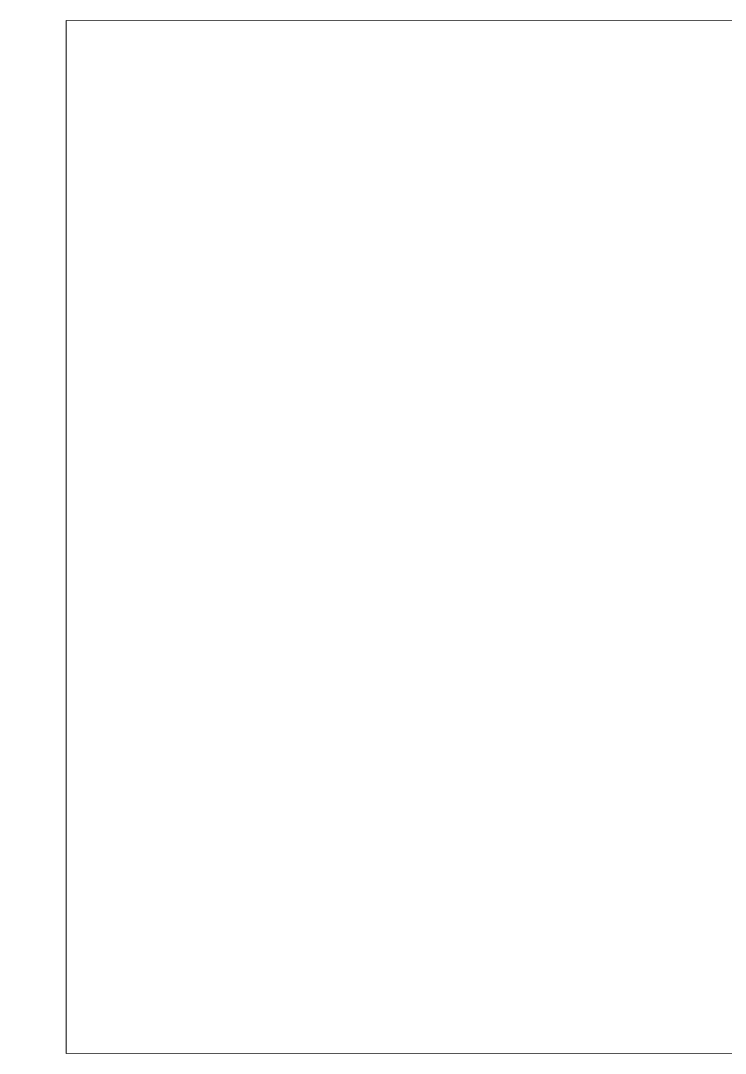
# Model space of a CAD drawing. Header units: millimetres. Extents: x -583753 to 268996, y -33236 to 11427.
# Drawn here: x -19677 to -8526, y -33236 to -16887 of the extents above; entities that cross this region are included whole.
import ezdxf
from ezdxf import colors
from ezdxf.entities.mleader import LeaderData, LeaderLine
from ezdxf.math import Vec2, Vec3

# ---------------------------------------------------------------- set-up
doc = ezdxf.new("R2010")
doc.units = ezdxf.units.MM
doc.set_wipeout_variables(frame=1)
doc.layers.get('Defpoints').update_dxf_attribs({"color": 130})
doc.layers.add('Типовые аннотации', color=7, linetype='Continuous', lineweight=18)
doc.styles.add('ISOCPEUR', font='isocpeur.ttf', dxfattribs={"width": 0.8, "height": 2.5})
doc.styles.add('PDF ISOCPEUR Italic', font='isocpeui.ttf')

# ---------------------------------------------------------------- blocks, each defined once
blk = doc.blocks.new('_Origin')
at = {"color": 0, "linetype": 'ByBlock', "lineweight": -2}
blk.add_line((0, 0), (-1, 0), dxfattribs=at)
blk.add_circle((0, 0), 0.5, dxfattribs=at)

msp = doc.modelspace()

# ---------------------------------------------------------------- linework, layer by layer
at = {"layer": 'Defpoints', "lineweight": 5}
msp.add_lwpolyline([(-18949, -16887), (505, -16887), (505, -33236), (-18949, -33236)], close=True, dxfattribs=at)
at = {"layer": 'Типовые аннотации', "lineweight": 20}
for p, q in [((-9063.8324, -25100.0713), (-17658.5571, -25100.0713)), ((-1063.8324, -25100.0713), (-9063.8324, -25100.0713)), ((-9063.8324, -25100.0713), (-9063.8324, -27400.0713)), ((-9063.8324, -25700.0713), (-17658.5571, -25700.0713)), ((-9063.8324, -26100.0713), (-9063.8324, -26800.0713)), ((-9063.8324, -26800.0713), (-17658.5571, -26800.0713)), ((-9063.8324, -27400.0713), (-17658.5571, -27400.0713)), ((-8965.6356, -28592.9427), (-15854.8363, -28592.9427)), ((-4965.6356, -28592.9427), (-8965.6356, -28592.9427)), ((-8965.6356, -28592.9427), (-8965.6356, -31592.9427)), ((-8965.6356, -29092.9427), (-8965.6356, -29792.9427)), ((-8965.6356, -29192.9427), (-15854.8363, -29192.9427)), ((-8965.6356, -29792.9427), (-15854.8363, -29792.9427)), ((-8965.6356, -30392.9427), (-15854.8363, -30392.9427)), ((-8965.6356, -30992.9427), (-15854.8363, -30992.9427)), ((-8965.6356, -31592.9427), (-15854.8363, -31592.9427))]:
    msp.add_line(p, q, dxfattribs=at)

# ---------------------------------------------------------------- texts
at = {"layer": 'Типовые аннотации', "char_height": 250, "attachment_point": 3, "style": 'ISOCPEUR'}
for s, insert, width in [('помещений', (-13831.0321, -24223.6846), 2060.336875), ('общественных', (-11865.5261, -24223.6846), 2733.754375), ('для', (-11177.6094, -24223.6846), 649.366875), ('Керамогранит', (-9239.6037, -24223.6846), 2749.788125), ('мм', (-17320.6581, -24713.6846), 481.0125), ('-10 ', (-16685.6581, -24713.6846), 769.62), ('поверхностью', (-11342.7289, -24713.1638), 2661.6025), ('нескользящей', (-9543.8745, -24713.1638), 2637.551875), ('\\fISOCPEUR|b0|i0|c204|p34|;с', (-9239.6037, -24713.1638), 184.388125), ('-5 ', (-16811.6581, -25313.6846), 617.299375), ('керамической', (-10813.8745, -25313.6846), 2613.50125), ('Клей', (-9239.6037, -25313.6846), 889.873125), ('мм', (-17320.9811, -25313.6846), 481.0125), ('керамогранита', (-14234.3432, -25313.6846), 2966.24375), ('\\fISOCPEUR|b0|i0|c204|p34|;и', (-13903.614, -25313.6846), 216.455625), ('плитки', (-12633.614, -25313.6846), 1354.851875), ('для', (-10125.9578, -25313.6846), 649.366875), ('150,', (-16150.6156, -25923.6846), 689.45125), ('\\fISOCPEUR|b0|i0|c204|p34|;М', (-15925.7197, -25923.6846), 272.57375), ('из', (-10575.7495, -25923.6846), 416.8775), ('Стяжка', (-9239.6037, -25923.6846), 1435.020625), ('раствора', (-14285.3031, -25923.6846), 1803.796875), ('песчаного', (-12532.4385, -25923.6846), 1940.08375), ('\\fISOCPEUR|b0|i0|c204|p34|;-', (-12353.8447, -25923.6846), 216.455625), ('цементно', (-11071.8432, -25923.6846), 1835.864375), ('-85 ', (-16632.6581, -26413.6846), 833.755), ('100 ', (-13036.3078, -26413.1638), 769.62), (' 100', (-12222.7141, -26413.1638), 769.62), ('сеткой', (-11131.3078, -26413.1638), 1322.784375), ('мм', (-17320.5748, -26413.6846), 481.0125), ('мм', (-13671.3078, -26413.1638), 481.0125), ('\\fISOCPEUR|b0|i0|c204|p34|;х', (-12857.7141, -26413.1638), 216.455625), ('армированная', (-9239.6037, -26413.1638), 2693.67), ('КР', (-14491.5828, -27013.6846), 481.0125), ('см', (-13916.1141, -27013.6846), 424.894375), ('перекрытие', (-11825.9057, -27013.6846), 2244.725), ('\\fISOCPEUR|b0|i0|c204|p34|;б', (-11495.1766, -27013.6846), 216.455625), ('\\fISOCPEUR|b0|i0|c204|p34|;/', (-11316.5828, -27013.6846), 216.455625), ('\\fISOCPEUR|b0|i0|c204|p34|;ж', (-11091.687, -27013.6846), 272.57375), ('Монолитое', (-9239.6037, -27013.6846), 2060.336875), ('. ', (-14266.687, -27013.6846), 272.57375), (', ', (-13677.9891, -27013.6846), 288.6075), ('мм', (-15451.9604, -28660.5561), 481.0125), ('-20 ', (-14764.0438, -28660.5561), 833.755), ('подсистеме', (-12091.511, -28660.5561), 2180.59), ('на', (-11562.3444, -28660.5561), 456.961875), ('Керамогранит', (-9141.4069, -28660.5561), 2749.788125), ('-20 ', (-14764.0438, -29260.5561), 833.755), ('Воздушный', (-9141.4069, -29260.5561), 2036.28625), ('мм', (-15451.9604, -29260.5561), 481.0125), ('зазор', (-10973.6465, -29260.5561), 1074.26125), ('мембрана', (-12878.6465, -29860.5561), 1827.8475), ('ветрозащитная', (-10212.9694, -29860.5561), 3046.4125), ('Гидро', (-9141.4069, -29860.5561), 1082.278125), ('\\fISOCPEUR|b0|i0|c204|p34|;-', (-10034.3756, -29860.5561), 216.455625), ('мм', (-15451.6375, -30460.5561), 481.0125), ('-100 ', (-14638.0438, -30460.5561), 986.075625), ('плита', (-11945.9902, -30460.5561), 1162.446875), ('Минераловатная', (-9141.4069, -30460.5561), 3214.766875), ('-2 ', (-14943.0438, -31060.5561), 617.299375), ('обмазочная', (-11621.8756, -31060.5561), 2220.674375), ('Гидроизоляция', (-9141.4069, -31060.5561), 2821.94), ('мм', (-15452.3667, -31060.5561), 481.0125), ('КР', (-13672.3965, -31660.5561), 481.0125), ('\\fISOCPEUR|b0|i0|c204|p34|;б', (-11595.4173, -31660.5561), 216.455625), ('\\fISOCPEUR|b0|i0|c204|p34|;/', (-11416.8235, -31660.5561), 216.455625), ('Монолитная', (-9141.4069, -31660.5561), 2300.843125), ('. ', (-13447.5006, -31660.5561), 272.57375), ('см', (-13096.9277, -31660.5561), 424.894375), ('стена', (-11926.1465, -31660.5561), 1130.379375), ('\\fISOCPEUR|b0|i0|c204|p34|;ж', (-11191.9277, -31660.5561), 272.57375), (', ', (-12858.8027, -31660.5561), 288.6075)]:
    msp.add_mtext(s, dxfattribs=dict(at, insert=insert, width=width))

# ---------------------------------------------------------------- leaders
at = {"lineweight": 5}
ml = msp.add_multileader_mtext('Standard', dxfattribs=at)
ml.set_content('Стена из газобетонных блоков {\\Lтолщ. 150 мм (в 2 ряда)^I^I           \\P}Решетка по всей площади стены с яч. 150х150 из арматурных прутков класса \\PАI или А240С d18 мм, \\Pсваренных между собой в  местах пересечения', color=256, style='PDF ISOCPEUR Italic')
ml.set_leader_properties()
ml.set_arrow_properties(name='ORIGIN')
ml.build(insert=Vec2(0, 0))
ml.multileader.update_dxf_attribs({"text_left_attachment_type": 4, "text_right_attachment_type": 4, "dogleg_length": 1, "arrow_head_size": 50, "scale": 50})
ctx = ml.context
ctx.base_point, ctx.scale, ctx.char_height, ctx.arrow_head_size, ctx.landing_gap_size, ctx.plane_origin = Vec3(1110.1856, -24158), 50, 125, 50, 0, Vec3(4380, -24157.851)
ctx.left_attachment, ctx.right_attachment, ctx.text_align_type = 4, 4, 2
notes = []
notes.append((ctx, [(0, (1, 1, 0), (3718.2348, -24158), (-1, 0), 50, [(0, [(4380, -24157.851)], 0, [])])]))
ctx.mtext.insert, ctx.mtext.width, ctx.mtext.defined_height, ctx.mtext.alignment, ctx.mtext.flow_direction = Vec3(3668.2348, -22524.6667), 2700, 1935.3333, 3, 5
for ctx, leaders in notes:
    for number, flags, end, landing, length, lines in leaders:
        leader = LeaderData()
        leader.index, (leader.has_last_leader_line, leader.has_dogleg_vector, leader.attachment_direction) = number, flags
        leader.last_leader_point, leader.dogleg_vector, leader.dogleg_length = Vec3(end), Vec3(landing), length
        for number, points, colour, breaks in lines:
            line = LeaderLine()
            line.index, line.vertices, line.color, line.breaks = number, Vec3.list(points), colors.encode_raw_color(colour), breaks
            leader.lines.append(line)
        ctx.leaders.append(leader)

# ---------------------------------------------------------------- next in the draw order: wipeouts: each hides what was drawn before it
at = {"color": 7, "lineweight": 5}
msp.add_wipeout([(-18949, -16887), (505, -16887), (505, -33236), (-18949, -33236)], dxfattribs=at)

doc.saveas('drawing.dxf')
